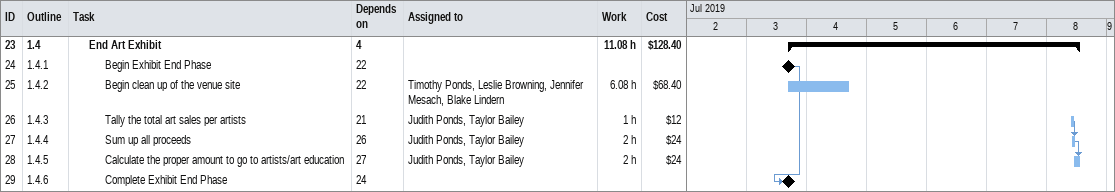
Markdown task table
| ID | WBS | Task | Start | Finish | Predecessors | Resources | Work (h) | Cost ($) |
|---|---|---|---|---|---|---|---|---|
| 23 | 1.4 | **End Art Exhibit** | 2019-07-03 | 2019-07-08 | 4 |  | 11.08 | 128.40 |
| 24 | 1.4.1 | Begin Exhibit End Phase (milestone) | 2019-07-03 | 2019-07-03 | 22 |  |  |  |
| 25 | 1.4.2 | Begin clean up of the venue site | 2019-07-03 | 2019-07-04 | 22 | Timothy Ponds, Leslie Browning, Jennifer Mesach, Blake Lindern | 6.08 | 68.40 |
| 26 | 1.4.3 | Tally the total art sales per artists | 2019-07-08 | 2019-07-08 | 21 | Judith Ponds, Taylor Bailey | 1 | 12 |
| 27 | 1.4.4 | Sum up all proceeds | 2019-07-08 | 2019-07-08 | 26 | Judith Ponds, Taylor Bailey | 2 | 24 |
| 28 | 1.4.5 | Calculate the proper amount to go to artists/art education | 2019-07-08 | 2019-07-08 | 27 | Judith Ponds, Taylor Bailey | 2 | 24 |
| 29 | 1.4.6 | Complete Exhibit End Phase (milestone) | 2019-07-03 | 2019-07-03 | 24 |  |  |  |
